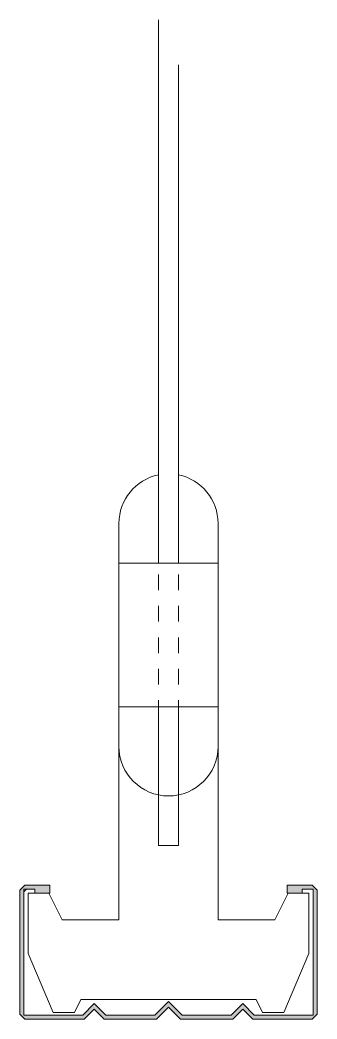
# Model space of a CAD drawing. Header units: metres. Extents: x -30 to 30, y 0 to 202.
import ezdxf

# ---------------------------------------------------------------- set-up
doc = ezdxf.new("R2010")
doc.units = ezdxf.units.M
doc.linetypes.add('Dash', pattern=[6.35, 3.175, -3.175])
doc.layers.add('A-DETL-GENF', color=92, linetype='Continuous', lineweight=18)
doc.layers.add('A-DETL-GENF-HDLN', color=1, linetype='Dash', lineweight=18)

# ---------------------------------------------------------------- blocks, each defined once
blk = doc.blocks.new('45 plafondhanger - snelafhanger-5001529-00_0 Basismaterialen')
at = {"layer": 'A-DETL-GENF'}
blk.add_hatch(color=256, dxfattribs=at).paths.add_polyline_path([(-29, 0), (-17, 0), (-15, 2), (-13, 0), (-2.4, 0), (0, 2.4), (2.4, 0), (13, 0), (15, 2), (17, 0), (29, 0), (30, 1), (30, 26), (29, 27), (24, 27), (24, 25.4), (27, 25.4), (27, 26.2), (29.2, 26.2), (29.2, 0.8), (17.33, 0.8), (15, 3.13), (12.67, 0.8), (2.73, 0.8), (0, 3.53), (-2.73, 0.8), (-12.67, 0.8), (-15, 3.13), (-17.33, 0.8), (-29.2, 0.8), (-29.2, 26.2), (-27, 26.2), (-27, 25.4), (-24, 25.4), (-24, 27), (-29, 27), (-30, 26), (-30, 1)])
at = {"layer": 'A-DETL-GENF', "lineweight": 13}
for p, q in [((-2, 201.56), (-2, 92)), ((2, 92), (2, 192.52)), ((-10, 100), (-10, 92)), ((10, 92), (10, 100)), ((10, 92), (-10, 92)), ((-10, 92), (-10, 63)), ((10, 63), (10, 92)), ((-10, 63), (-10, 20)), ((-10, 63), (10, 63)), ((-2, 63), (-2, 35)), ((2, 35), (2, 63)), ((10, 20), (10, 63)), ((-2, 35), (2, 35)), ((-28.35, 25.41), (-28.35, 13.21)), ((28.35, 13.21), (28.35, 25.41)), ((-10, 20), (-21.46, 20)), ((21.46, 20), (10, 20)), ((-28.35, 13.21), (-23.27, 1.3)), ((23.27, 1.3), (28.35, 13.21)), ((-17.68, 3.93), (17.68, 3.93))]:
    blk.add_line(p, q, dxfattribs=at)
at = {"layer": 'A-DETL-GENF'}
for p, q in [((-29, 27), (-30, 26)), ((-24, 27), (-29, 27)), ((-24, 25.4), (-24, 27)), ((29, 27), (24, 27)), ((24, 27), (24, 25.4)), ((30, 26), (29, 27)), ((-30, 26), (-30, 1)), ((-28.67, 26.2), (-29.2, 25.67)), ((-29.2, 0.8), (-29.2, 26.2)), ((-29.2, 26.2), (-27, 26.2)), ((-27, 25.41), (-28.35, 25.41)), ((-27, 26.2), (-27, 25.4)), ((-27, 25.4), (-24, 25.4)), ((-21.46, 20), (-24.16, 25.4)), ((24.16, 25.4), (21.46, 20)), ((24, 25.4), (27, 25.4)), ((27, 25.4), (27, 26.2)), ((27, 26.2), (29.2, 26.2)), ((28.35, 25.41), (27, 25.41)), ((29.2, 26.2), (29.2, 0.8)), ((30, 1), (30, 26)), ((-19, 1.3), (-17.68, 3.93)), ((-15, 3.13), (-17.33, 0.8)), ((-12.67, 0.8), (-15, 3.13)), ((0, 3.53), (-2.73, 0.8)), ((-2.4, 0), (0, 2.4)), ((2.73, 0.8), (0, 3.53)), ((0, 2.4), (2.4, 0)), ((15, 3.13), (12.67, 0.8)), ((17.33, 0.8), (15, 3.13)), ((17.68, 3.93), (19, 1.3)), ((-30, 1), (-29, 0)), ((-17.33, 0.8), (-29.2, 0.8)), ((-23.27, 1.3), (-19, 1.3)), ((-17, 0), (-15, 2)), ((-15, 2), (-13, 0)), ((-2.73, 0.8), (-12.67, 0.8)), ((2.4, 0), (13, 0)), ((12.67, 0.8), (2.73, 0.8)), ((13, 0), (15, 2)), ((15, 2), (17, 0)), ((29.2, 0.8), (17.33, 0.8)), ((19, 1.3), (23.27, 1.3)), ((29, 0), (30, 1)), ((-29, 0), (-17, 0)), ((-13, 0), (-2.4, 0)), ((17, 0), (29, 0))]:
    blk.add_line(p, q, dxfattribs=at)
at = {"layer": 'A-DETL-GENF', "lineweight": 13}
for centre, start, end in [((0, 100), 101.5911, 180), ((0, 100), 360, 78.4089), ((0, 55), 180, 0)]:
    blk.add_arc(centre, 10, start, end, dxfattribs=at)
at = {"layer": 'A-DETL-GENF-HDLN'}
for p, q in [((-2, 89.7), (-2, 49.7)), ((2, 89.7), (2, 49.7))]:
    blk.add_line(p, q, dxfattribs=at)

msp = doc.modelspace()

# ---------------------------------------------------------------- block references
msp.add_blockref('45 plafondhanger - snelafhanger-5001529-00_0 Basismaterialen', (0, 0))

doc.saveas('drawing.dxf')
